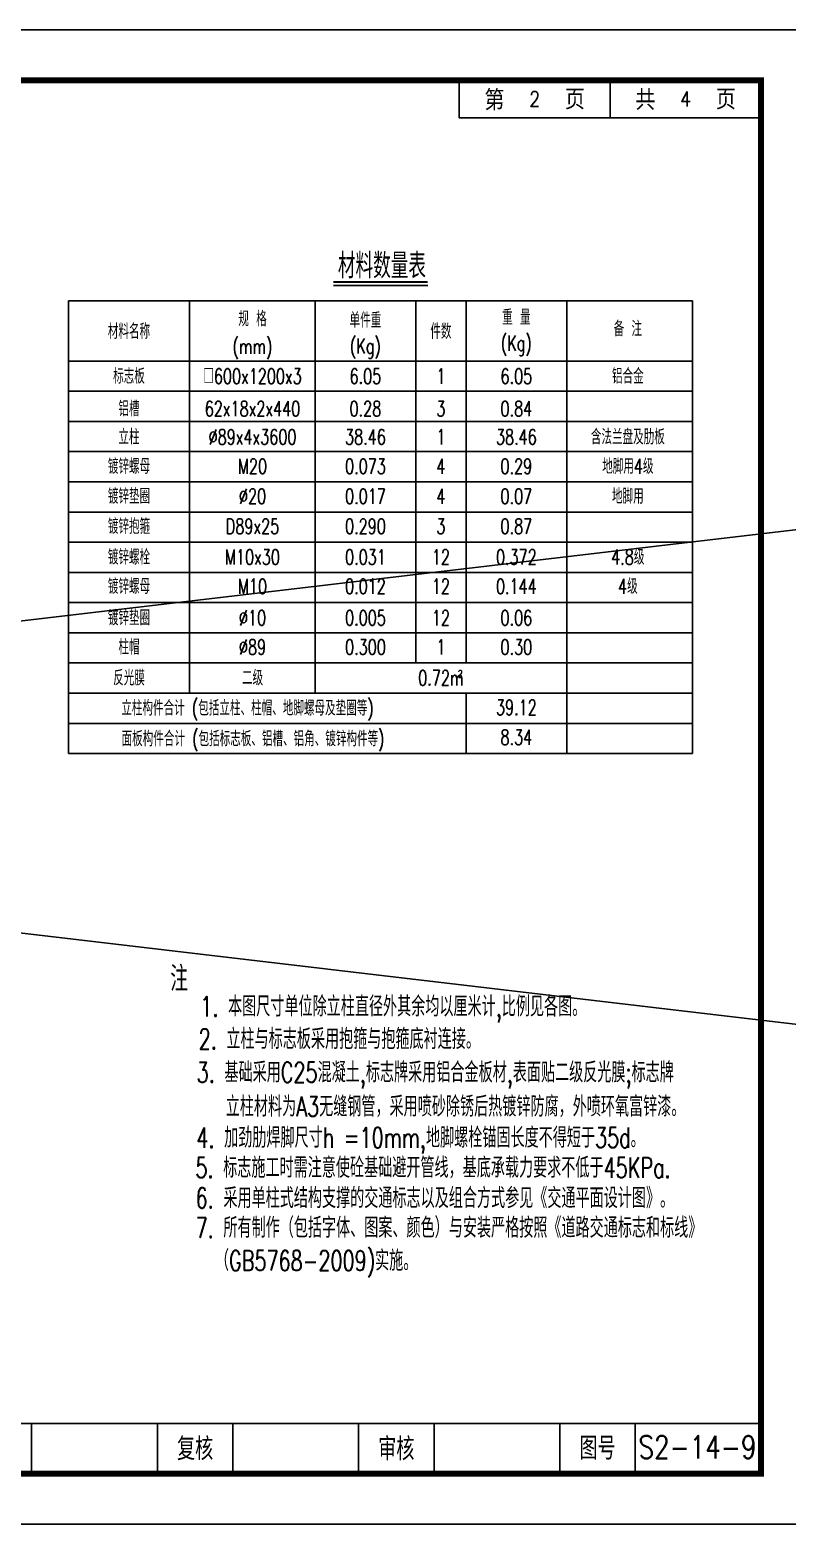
# Model space of a CAD drawing. Extents: x 3598 to 6562, y -9591 to -7828.
# Drawn here: x 5293.2 to 5443.7, y -8142.1 to -7845.1 of the extents above; entities that cross this region are included whole.
import ezdxf
from ezdxf.enums import TextEntityAlignment as Align

# ---------------------------------------------------------------- set-up
doc = ezdxf.new("R2010")
doc.units = 0
doc.header["$LTSCALE"] = 2
doc.layers.get('0').update_dxf_attribs({"linetype": 'CONTINUOUS'})
for name, color, linetype in [('图框', 7, 'CONTINUOUS'), ('尺寸标注', 4, 'CONTINUOUS'), ('文字字符', 7, 'CONTINUOUS'), ('文字符号', 2, 'CONTINUOUS'), ('页码', 3, 'CONTINUOUS')]:
    doc.layers.add(name, color=color, linetype=linetype)
doc.styles.add('Fangsong', font='simplex1.shx', dxfattribs={"width": 0.85, "bigfont": 'hztxt.shx'})
doc.styles.add('gtf', font='romans__.shx', dxfattribs={"width": 0.85, "bigfont": 'hztxt.shx'})
doc.styles.add('GTF2', font='txt', dxfattribs={"bigfont": 'hztxt'})
doc.styles.get("Standard").update_dxf_attribs({"font": 'simplex1.shx', "width": 0.7, "bigfont": 'hztxt.shx'})

# ---------------------------------------------------------------- blocks, each defined once
blk = doc.blocks.new('标准图框')
at = {"layer": '图框', "color": 7}
for p, q in [((-145, 0), (-145, 10)), ((-120, 0), (-120, 10)), ((-105, 0), (-105, 10)), ((-80, 0), (-80, 10)), ((-65, 0), (-65, 10)), ((-40, 0), (-40, 10)), ((-25, 0), (-25, 10))]:
    blk.add_line(p, q, dxfattribs=at)
at = {"layer": '图框', "color": 2}
blk.add_lwpolyline([(-410, 287), (-410, -10), (10, -10), (10, 287)], close=True, dxfattribs=at)
at = {"layer": '图框', "const_width": 1.2}
blk.add_lwpolyline([(-380, 0), (0, 0), (0, 277), (-380, 277)], close=True, dxfattribs=at)
at = {"layer": '图框'}
blk.add_lwpolyline([(-380, 10), (0, 10)], dxfattribs=at)
at = {"layer": '图框', "color": 7, "style": 'Fangsong', "width": 0.8}
for s, p in [('复核', (-112.5, 5.2)), ('审核', (-72.5, 5.2)), ('图号', (-32.5, 5.2))]:
    blk.add_text(s, height=4.5, rotation=0, dxfattribs=at).set_placement(p, align=Align.MIDDLE)

msp = doc.modelspace()

# ---------------------------------------------------------------- linework, layer by layer
at = {"layer": '尺寸标注', "linetype": 'Continuous'}
for p, q in [((3768.5275, -7845.0772), (6288.5275, -8142.0772)), ((3768.5275, -8142.0772), (6288.5275, -7845.0772))]:
    msp.add_line(p, q, dxfattribs=at)
at = {"layer": '尺寸标注', "color": 7, "linetype": 'Continuous'}
msp.add_line((5353.5051, -7895.9111), (5372.2661, -7895.9111), dxfattribs=at)
at = {"layer": '尺寸标注', "color": 7, "linetype": 'Continuous', "const_width": 0.4}
msp.add_lwpolyline([(5353.5051, -7895.1911), (5372.2661, -7895.1911)], dxfattribs=at)
at = {"layer": '文字字符', "color": 7, "linetype": 'Continuous'}
for p, q in [((5324.8856, -7898.9111), (5324.8856, -7976.9111)), ((5349.8856, -7898.9111), (5349.8856, -7976.9111)), ((5369.8856, -7898.9111), (5369.8856, -7970.9111)), ((5379.8856, -7898.9111), (5379.8856, -7970.9111)), ((5399.8856, -7898.9111), (5399.8856, -7988.9111)), ((5300.8856, -7910.9111), (5424.8856, -7910.9111)), ((5300.8856, -7916.9111), (5424.8856, -7916.9111)), ((5300.8856, -7922.9111), (5424.8856, -7922.9111)), ((5300.8856, -7928.9111), (5424.8856, -7928.9111)), ((5300.8856, -7934.9111), (5424.8856, -7934.9111)), ((5300.8856, -7940.9111), (5424.8856, -7940.9111)), ((5300.8856, -7946.9111), (5424.8856, -7946.9111)), ((5300.8856, -7952.9111), (5424.8856, -7952.9111)), ((5300.8856, -7958.9111), (5424.8856, -7958.9111)), ((5300.8856, -7964.9111), (5424.8856, -7964.9111)), ((5300.8856, -7970.9111), (5424.8856, -7970.9111)), ((5379.8856, -7976.9111), (5379.8856, -7988.9111)), ((5300.8856, -7982.9111), (5424.8856, -7982.9111))]:
    msp.add_line(p, q, dxfattribs=at)
at = {"layer": '文字符号', "color": 1}
for p, q in [((5300.8856, -7898.9111), (5300.8856, -7988.9111)), ((5300.8856, -7898.9111), (5424.8856, -7898.9111)), ((5424.8856, -7898.9111), (5424.8856, -7988.9111)), ((5300.8856, -7976.9111), (5424.8856, -7976.9111)), ((5300.8856, -7982.9111), (5424.8856, -7982.9111)), ((5424.8856, -7988.9111), (5300.8856, -7988.9111))]:
    msp.add_line(p, q, dxfattribs=at)
at = {"layer": '页码', "color": 6, "linetype": 'Continuous'}
msp.add_line((5408.5275, -7862.5772, 1), (5408.5275, -7855.0772, 1), dxfattribs=at)
at = {"layer": '页码', "color": 6, "linetype": 'Continuous', "elevation": 1}
msp.add_lwpolyline([(5438.5275, -7862.5772), (5378.5275, -7862.5772), (5378.5275, -7855.0772), (5438.5275, -7855.0772)], close=True, dxfattribs=at)

# ---------------------------------------------------------------- block references
at = {"linetype": 'Continuous'}
msp.add_blockref('标准图框', (5438.5275, -8132.0772), dxfattribs=at)

# ---------------------------------------------------------------- texts
at = {"layer": '图框', "color": 7, "style": 'Fangsong', "width": 0.8}
msp.add_text('S2-14-9', height=4.5, rotation=0, dxfattribs=at).set_placement((5425.8942, -8126.7646), align=Align.MIDDLE)
at = {"layer": '文字字符', "width": 0.7}
for s, height, p in [('材料数量表', 5, (5354.4182, -7894.4706)), ('注', 5, (5321.0981, -8036.1882)), ('1. 本图尺寸单位除立柱直径外其余均以厘米计,比例见各图。', 4, (5327.0628, -8041.1779)), ('2. 立柱与标志板采用抱箍与抱箍底衬连接。', 4, (5326.7322, -8047.6479)), ('3. 基础采用C25混凝土,标志牌采用铝合金板材,表面贴二级反光膜;标志牌', 4, (5326.3342, -8054.2832)), ('立柱材料为A3无缝钢管，采用喷砂除锈后热镀锌防腐，外喷环氧富锌漆。', 4, (5332.1219, -8061.0736)), ('4. 加劲肋焊脚尺寸h =10mm,地脚螺栓锚固长度不得短于35d。', 4, (5326.2783, -8067.2608)), ('5. 标志施工时需注意使砼基础避开管线，基底承载力要求不低于45KPa.', 4, (5326.0927, -8073.2268)), ('6. 采用单柱式结构支撑的交通标志以及组合方式参见《交通平面设计图》。', 4, (5326.131, -8079.2655)), ('7. 所有制作（包括字体、图案、颜色）与安装严格按照《道路交通标志和标线》', 4, (5326.131, -8085.156)), ('  （GB5768-2009)实施。', 4, (5326.131, -8091.699))]:
    msp.add_text(s, height=height, dxfattribs=at).set_placement(p)
at = {"layer": '文字字符', "color": 7, "linetype": 'Continuous', "width": 0.7}
for s, height, p in [('规 格', 3, (5337.4451, -7902.4999)), ('单件重', 3, (5359.8856, -7902.7888)), ('重 量', 3, (5389.8856, -7902.2111)), ('备 注', 3, (5412.0465, -7904.4889)), ('材料名称', 3, (5312.8856, -7905.002)), ('(mm)', 3, (5337.4451, -7907.9944)), ('(Kg)', 3, (5359.8856, -7907.9222)), ('件数', 3, (5374.8856, -7904.9944)), ('(Kg)', 3, (5389.8856, -7907.3445)), ('铝合金', 3, (5412.0465, -7913.9111)), ('标志板', 3, (5312.8856, -7913.9111)), ('□600x1200x3', 3, (5337.4451, -7913.9111)), ('6.05', 3, (5359.8856, -7913.9111)), ('1', 3, (5374.8856, -7913.9111)), ('6.05', 3, (5389.8856, -7913.9111)), ('铝槽', 3, (5312.8856, -7920.3759)), ('62x18x2x440', 3, (5337.4451, -7920.3759)), ('0.28', 3, (5359.8856, -7920.3759)), ('3', 3, (5374.8856, -7920.3759)), ('0.84', 3, (5389.8856, -7920.3759)), ('立柱', 3, (5312.8856, -7925.9855)), ('%%C89x4x3600', 3, (5337.4451, -7925.9855)), ('38.46', 3, (5359.8856, -7925.9855)), ('1', 3, (5374.8856, -7925.9855)), ('含法兰盘及肋板', 3, (5412.0465, -7925.9855)), ('镀锌螺母', 3, (5312.8856, -7931.8266)), ('M20', 3, (5337.4451, -7931.8266)), ('0.073', 3, (5359.8856, -7931.8266)), ('4', 3, (5374.8856, -7931.8266)), ('地脚用4级', 3, (5412.0465, -7931.8266)), ('镀锌垫圈', 3, (5312.8856, -7937.7764)), ('%%c20', 3, (5337.4451, -7937.7764)), ('0.017', 3, (5359.8856, -7937.7764)), ('4', 3, (5374.8856, -7937.7764)), ('地脚用', 3, (5412.0465, -7937.7764)), ('镀锌抱箍', 3, (5312.8856, -7943.7525)), ('D89x25', 3, (5337.4451, -7943.7525)), ('0.290', 3, (5359.8856, -7943.7525)), ('3', 3, (5374.8856, -7943.7525)), ('0.87', 3, (5389.8856, -7943.7525)), ('镀锌螺栓', 3, (5312.8856, -7949.8646)), ('M10x30', 3, (5337.4451, -7949.8646)), ('0.031', 3, (5359.8856, -7949.8646)), ('12', 3, (5374.8856, -7949.8646)), ('0.372', 3, (5389.8856, -7949.8646)), ('4.8级', 3, (5412.0465, -7949.8646)), ('镀锌螺母', 3, (5312.8856, -7955.6809)), ('M10', 3, (5337.4451, -7955.6809)), ('0.012', 3, (5359.8856, -7955.6809)), ('12', 3, (5374.8856, -7955.6809)), ('0.144', 3, (5389.8856, -7955.6809)), ('4级', 3, (5412.0465, -7955.6809)), ('镀锌垫圈', 3, (5312.8856, -7961.941)), ('%%c10', 3, (5337.4451, -7961.941)), ('0.005', 3, (5359.8856, -7961.941)), ('12', 3, (5374.8856, -7961.941)), ('0.06', 3, (5389.8856, -7961.941)), ('柱帽', 3, (5312.8856, -7967.7572)), ('%%c89', 3, (5337.4451, -7967.7572)), ('0.300', 3, (5359.8856, -7967.7572)), ('1', 3, (5374.8856, -7967.7572)), ('反光膜', 3, (5312.8856, -7973.8694)), ('二级', 3, (5337.4451, -7973.8694)), ('0.72m', 3, (5374.8856, -7973.8694)), ('2', 1.5, (5378.7378, -7973.066)), ('8.34', 3, (5389.8856, -7985.6809))]:
    msp.add_text(s, height=height, dxfattribs=at).set_placement(p, align=Align.MIDDLE_CENTER)
at = {"layer": '文字字符', "color": 1, "linetype": 'Continuous', "width": 0.7}
for s, p in [('38.46', (5389.8856, -7925.9855)), ('0.29', (5389.8856, -7931.8266)), ('0.07', (5389.8856, -7937.7764)), ('0.30', (5389.8856, -7967.7572)), ('39.12', (5389.8856, -7979.7572))]:
    msp.add_text(s, height=3, dxfattribs=at).set_placement(p, align=Align.MIDDLE_CENTER)
at = {"layer": '文字字符', "color": 7, "linetype": 'Continuous', "width": 0.7}
for s, p in [('立柱构件合计 (包括立柱、柱帽、地脚螺母及垫圈等)', (5311.3566, -7979.8704)), ('面板构件合计 (包括标志板、铝槽、铝角、镀锌构件等)', (5311.4089, -7985.9702))]:
    msp.add_text(s, height=3, dxfattribs=at).set_placement(p, align=Align.MIDDLE_LEFT)
at = {"layer": '页码', "color": 7, "style": 'GTF2'}
for s, p in [('第', (5385.5275, -7858.8272, 1)), ('页', (5401.5275, -7858.8272, 1)), ('共', (5415.5275, -7858.8272, 1)), ('页', (5431.5275, -7858.8272, 1))]:
    msp.add_text(s, height=4, dxfattribs=at).set_placement(p, align=Align.MIDDLE)
at = {"layer": '页码', "color": 7, "style": 'gtf', "width": 0.85}
for s, p in [('2', (5393.5275, -7858.8272, 1)), ('4', (5423.5275, -7858.8272, 1))]:
    msp.add_text(s, height=3, dxfattribs=at).set_placement(p, align=Align.MIDDLE)

doc.saveas('drawing.dxf')
